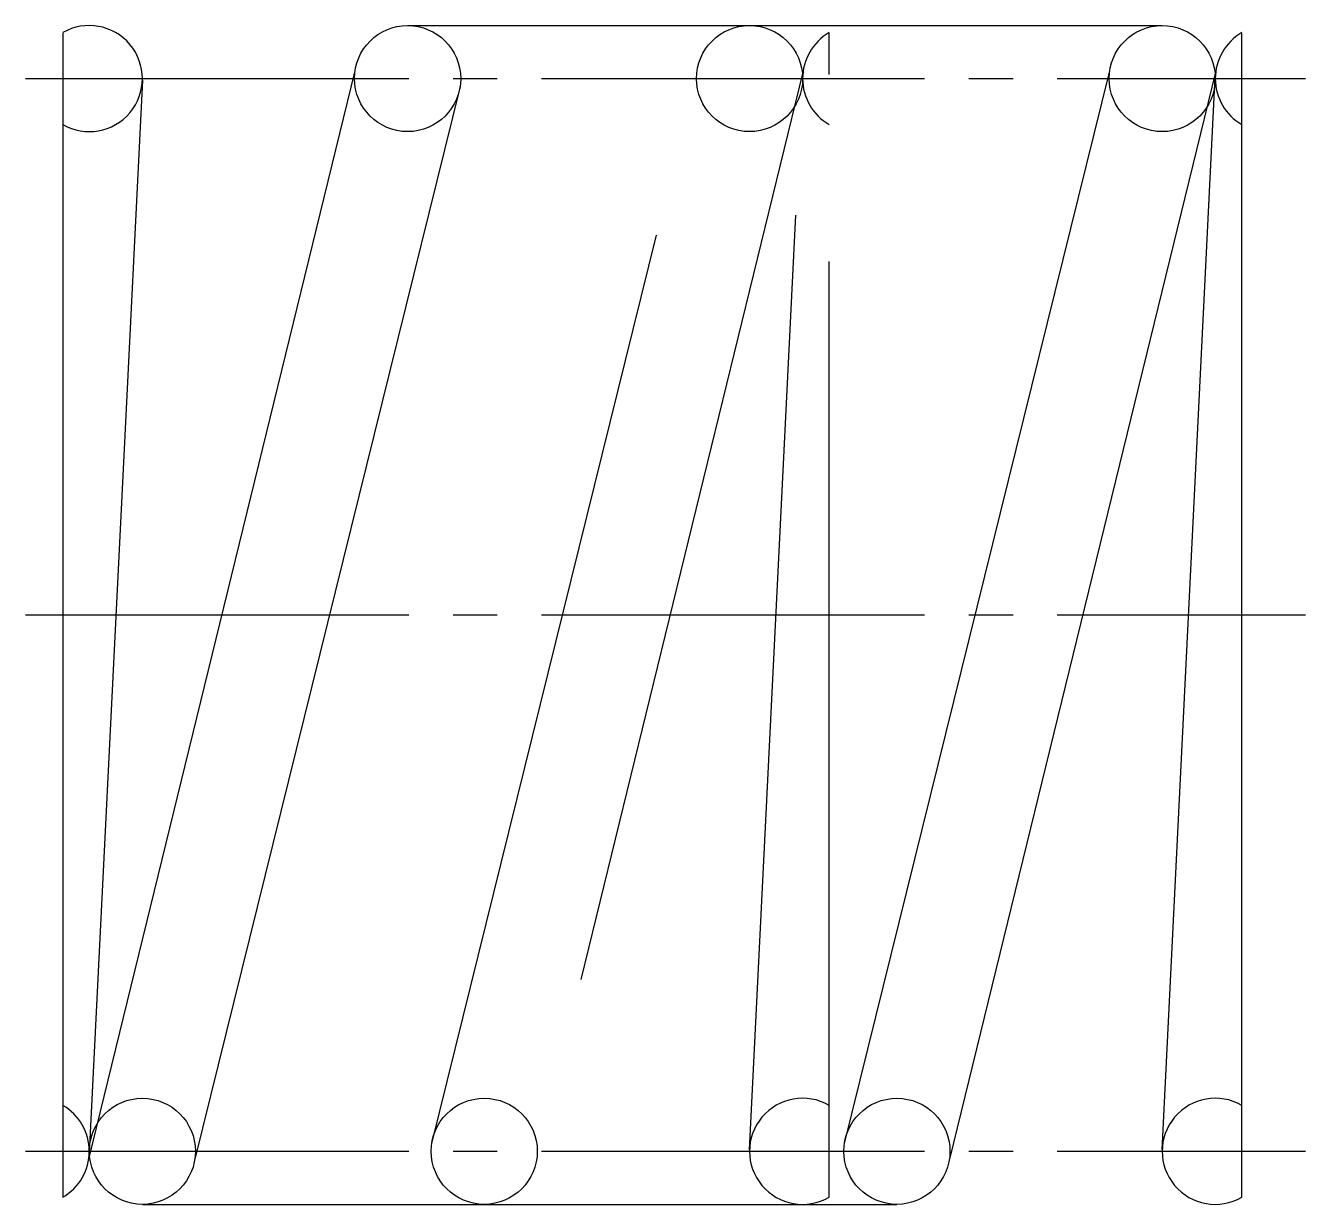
# Model space of a CAD drawing. Extents: x 2.6 to 41.4, y 2.5 to 32.5.
# Drawn here: x 30.53 to 41.39, y 22.52 to 32.52 of the extents above; entities outside this region: 2.
import ezdxf

# ---------------------------------------------------------------- set-up
doc = ezdxf.new("R2010")
doc.units = 0
doc.header["$LTSCALE"] = 0.25
doc.linetypes.add('CENTER', pattern=[17.5, 13, -1.5, 1.5, -1.5])
doc.linetypes.add('PHANTOM', pattern=[63.5, 31.75, -6.35, 6.35, -6.35, 6.35, -6.35])
doc.layers.get('0').update_dxf_attribs({"linetype": 'CONTINUOUS'})
doc.layers.add('CENTER', color=1, linetype='CENTER')

msp = doc.modelspace()

# ---------------------------------------------------------------- linework, layer by layer
for p, q in [((30.846, 32.463), (30.846, 22.584)), ((40.846, 22.584), (40.846, 32.463)), ((31.066, 22.907), (33.326, 32.14)), ((37.476, 23.04), (39.726, 32.14)), ((40.626, 32.14), (38.366, 22.907)), ((31.521, 32.06), (31.071, 22.96)), ((40.171, 22.987), (40.621, 32.087)), ((34.216, 32.007), (31.966, 22.907)), ((33.121, 22.524), (33.121, 22.524)), ((34.721, 22.524), (34.721, 22.524))]:
    msp.add_line(p, q)
at = {"color": 3, "linetype": 'PHANTOM'}
for p, q in [((33.771, 32.524), (40.171, 32.524)), ((37.346, 22.584), (37.346, 32.463)), ((33.976, 23.04), (36.226, 32.14)), ((37.126, 32.14), (34.866, 22.907)), ((36.671, 22.987), (37.121, 32.087)), ((31.521, 22.524), (37.921, 22.524))]:
    msp.add_line(p, q, dxfattribs=at)
for centre in [(33.771, 32.074), (40.171, 32.074), (31.521, 22.974), (37.921, 22.974)]:
    msp.add_circle(centre, 0.45)
for centre in [(36.671, 32.074), (34.421, 22.974)]:
    msp.add_circle(centre, 0.45, dxfattribs=at)
for centre, start, end in [((31.071, 32.074), 240, 120), ((41.071, 32.074), 120, 240), ((30.621, 22.974), 300, 60), ((40.621, 22.974), 60, 300)]:
    msp.add_arc(centre, 0.45, start, end)
for centre, start, end in [((37.571, 32.074), 120, 240), ((37.121, 22.974), 60, 300)]:
    msp.add_arc(centre, 0.45, start, end, dxfattribs=at)
at = {"layer": 'CENTER', "color": 1, "linetype": 'CENTER'}
for p, q in [((30.531, 32.074), (41.385, 32.074)), ((30.531, 27.524), (41.385, 27.524)), ((30.531, 22.974), (41.385, 22.974))]:
    msp.add_line(p, q, dxfattribs=at)

# ---------------------------------------------------------------- texts
for s, p in [('UM10-10', (2.5, 6.25)), ('UM10', (2.5, 2.5))]:
    msp.add_text(s, height=1).set_placement(p)

doc.saveas('drawing.dxf')
